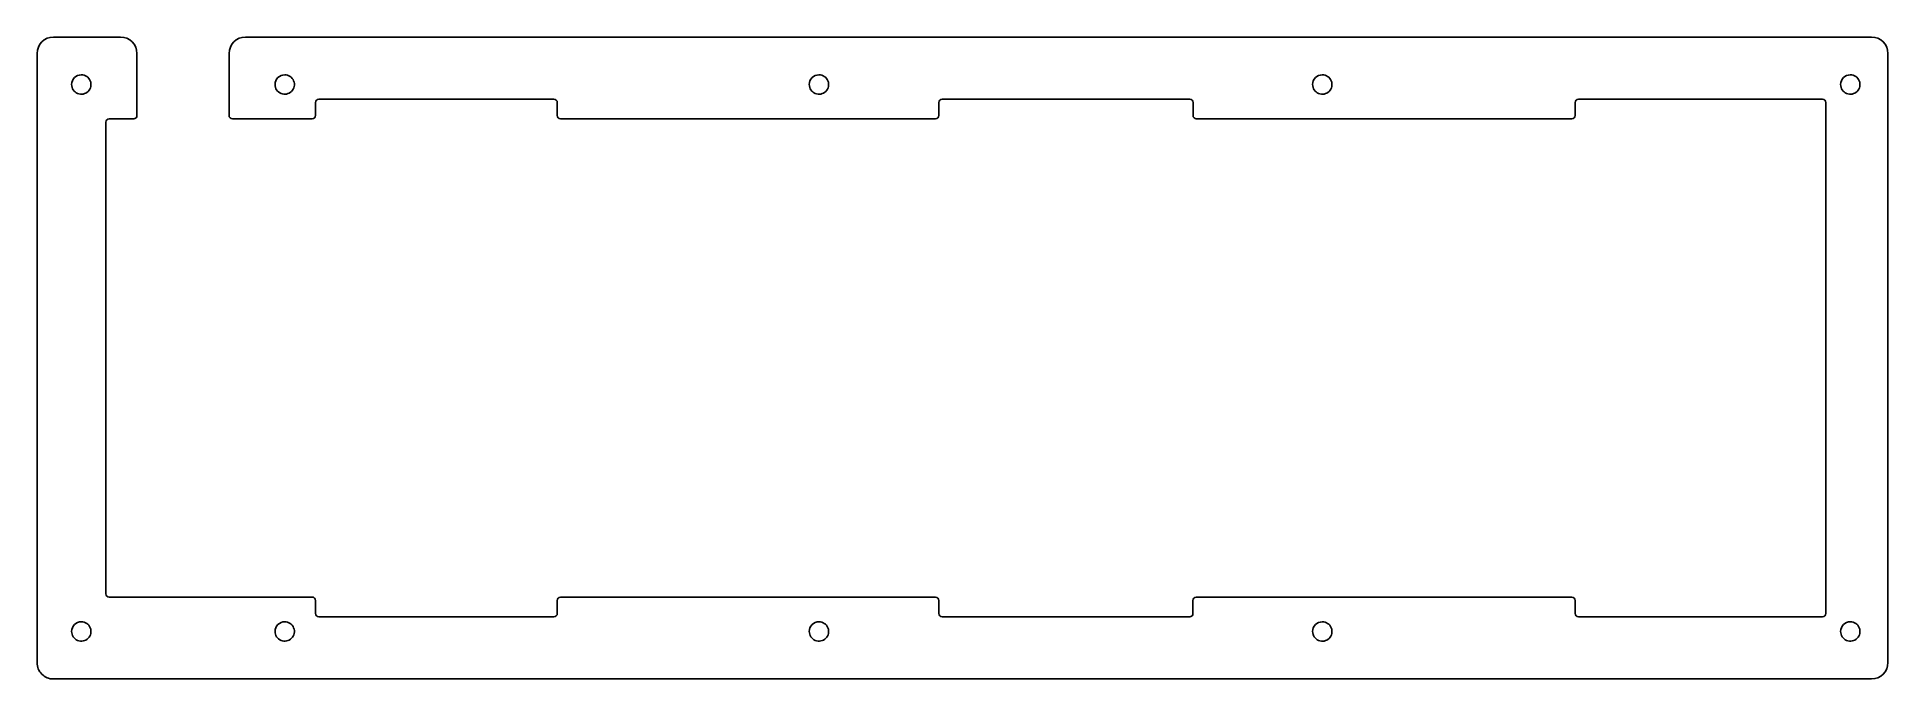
# Model space of a CAD drawing. Extents: x 0 to 299, y 193 to 297.
import ezdxf

# ---------------------------------------------------------------- set-up
doc = ezdxf.new("R2010")
doc.units = 0
doc.layers.add('Layer_1', color=7, linetype='CONTINUOUS')

msp = doc.modelspace()

# ---------------------------------------------------------------- linework, layer by layer
at = {"layer": 'Layer_1', "color": 2}
for p, q in [((2.78741, 296.8667), (13.62936, 296.8667)), ((33.80018, 296.8667), (296.47623, 296.8667)), ((33.80052, 296.8667), (33.80018, 296.8667)), ((0.13232, 195.7898), (0.14132, 294.2209)), ((16.27539, 294.2209), (16.27615, 284.165)), ((31.15366, 284.165), (31.15448, 294.2209)), ((299.12203, 294.2209), (299.12203, 195.7898)), ((7.28636, 290.7569), (7.28636, 290.7569)), ((40.143162, 290.757364), (40.143162, 290.757364)), ((126.4373, 290.7569), (126.4373, 290.7569)), ((207.74217, 290.7569), (207.74217, 290.7569)), ((293.0353, 290.7569), (293.0353, 290.7569)), ((45.12452, 286.2806), (45.1243, 284.165)), ((83.6393, 286.8098), (45.65374, 286.8098)), ((84.16908, 284.164), (84.16859, 286.2806)), ((145.81063, 286.2806), (145.81363, 284.164)), ((186.33487, 286.8098), (146.33913, 286.8098)), ((186.86771, 284.164), (186.86471, 286.2806)), ((248.60395, 286.2806), (248.60395, 284.164)), ((288.54015, 286.8098), (249.13315, 286.8098)), ((289.06935, 203.7306), (289.06935, 286.2806)), ((11.2567, 283.1066), (11.2487, 206.9077)), ((15.74702, 283.6358), (11.78592, 283.6358)), ((44.59508, 283.6358), (31.68279, 283.6358)), ((145.28513, 283.6348), (84.69837, 283.6348)), ((248.07475, 283.6348), (187.39755, 283.6348)), ((11.77782, 206.3785), (44.58611, 206.3785)), ((84.69772, 206.3764), (145.27699, 206.3764)), ((187.38604, 206.3764), (248.06755, 206.3764)), ((45.11519, 205.8493), (45.11484, 203.7306)), ((84.16772, 203.7306), (84.16838, 205.8472)), ((145.80599, 205.8472), (145.80533, 203.7306)), ((186.85604, 203.7306), (186.8567, 205.8472)), ((248.59845, 205.8472), (248.60845, 203.7306)), ((7.28636, 202.3847), (7.28636, 202.3847)), ((40.143162, 202.385175), (40.143162, 202.385175)), ((45.64392, 203.2014), (83.63838, 203.2014)), ((126.43791, 202.3847), (126.43791, 202.3847)), ((146.33433, 203.2014), (186.3267, 203.2014)), ((207.74138, 202.3816), (207.74138, 202.3816)), ((249.13935, 203.2014), (288.54015, 203.2014)), ((293.0353, 202.3847), (293.0353, 202.3847)), ((296.47623, 193.144), (2.77789, 193.144))]:
    msp.add_line(p, q, dxfattribs=at)
for points in [[(0.14132, 294.2209), (0.141479, 295.682182), (1.326128, 296.866701), (2.78741, 296.8667)], [(13.62936, 296.8667), (15.090631, 296.866698), (16.275261, 295.682171), (16.27539, 294.2209)], [(31.15448, 294.2209), (31.154617, 295.682172), (32.339248, 296.866696), (33.80052, 296.8667)], [(296.47623, 296.8667), (297.937457, 296.866682), (299.122012, 295.682127), (299.12203, 294.2209)], [(5.72136, 289.1919), (5.72136, 289.606964), (5.886243, 290.005028), (6.179738, 290.298522)], [(6.179738, 290.298522), (6.473232, 290.592017), (6.871296, 290.7569), (7.28636, 290.7569)], [(7.28636, 290.7569), (7.919343, 290.7569), (8.489999, 290.3756), (8.732232, 289.7908)], [(38.578162, 289.192364), (38.578162, 289.607428), (38.743045, 290.005491), (39.03654, 290.298986)], [(39.03654, 290.298986), (39.330034, 290.59248), (39.728098, 290.757364), (40.143162, 290.757364)], [(40.143162, 290.757364), (40.776145, 290.757364), (41.346801, 290.376064), (41.589034, 289.791263)], [(124.8723, 289.1919), (124.8723, 289.606964), (125.037183, 290.005028), (125.330678, 290.298522)], [(125.330678, 290.298522), (125.624172, 290.592017), (126.022236, 290.7569), (126.4373, 290.7569)], [(126.4373, 290.7569), (127.070283, 290.7569), (127.640939, 290.3756), (127.883172, 289.7908)], [(206.17717, 289.1919), (206.17717, 289.606964), (206.342053, 290.005028), (206.635548, 290.298522)], [(206.635548, 290.298522), (206.929042, 290.592017), (207.327106, 290.7569), (207.74217, 290.7569)], [(207.74217, 290.7569), (208.375153, 290.7569), (208.945809, 290.3756), (209.188042, 289.7908)], [(291.4703, 289.1919), (291.4703, 289.606964), (291.635183, 290.005028), (291.928678, 290.298522)], [(291.928678, 290.298522), (292.222172, 290.592017), (292.620236, 290.7569), (293.0353, 290.7569)], [(293.0353, 290.7569), (293.668283, 290.7569), (294.238939, 290.3756), (294.481172, 289.7908)], [(6.68746, 287.746028), (6.10266, 287.988261), (5.72136, 288.558917), (5.72136, 289.1919)], [(8.392982, 288.085278), (7.945395, 287.637691), (7.272261, 287.503796), (6.68746, 287.746028)], [(8.732232, 289.7908), (8.974464, 289.205999), (8.840569, 288.532865), (8.392982, 288.085278)], [(39.544262, 287.746492), (38.959462, 287.988724), (38.578162, 288.55938), (38.578162, 289.192364)], [(41.249784, 288.085742), (40.802197, 287.638155), (40.129063, 287.50426), (39.544262, 287.746492)], [(41.589034, 289.791263), (41.831266, 289.206463), (41.697371, 288.533328), (41.249784, 288.085742)], [(125.8384, 287.746028), (125.2536, 287.988261), (124.8723, 288.558917), (124.8723, 289.1919)], [(127.543922, 288.085278), (127.096335, 287.637691), (126.423201, 287.503796), (125.8384, 287.746028)], [(127.883172, 289.7908), (128.125404, 289.205999), (127.991509, 288.532865), (127.543922, 288.085278)], [(207.14327, 287.746028), (206.55847, 287.988261), (206.17717, 288.558917), (206.17717, 289.1919)], [(208.848792, 288.085278), (208.401205, 287.637691), (207.728071, 287.503796), (207.14327, 287.746028)], [(209.188042, 289.7908), (209.430274, 289.205999), (209.296379, 288.532865), (208.848792, 288.085278)], [(292.4364, 287.746028), (291.8516, 287.988261), (291.4703, 288.558917), (291.4703, 289.1919)], [(294.141922, 288.085278), (293.694335, 287.637691), (293.021201, 287.503796), (292.4364, 287.746028)], [(294.481172, 289.7908), (294.723404, 289.205999), (294.589509, 288.532865), (294.141922, 288.085278)], [(16.27615, 284.165), (16.276169, 284.024654), (16.22043, 283.890049), (16.121197, 283.790802)], [(31.308612, 283.790802), (31.209379, 283.890048), (31.15364, 284.024653), (31.15366, 284.165)], [(45.1243, 284.165), (45.124289, 283.872728), (44.887352, 283.6358), (44.59508, 283.6358)], [(45.65374, 286.8098), (45.361468, 286.8098), (45.124531, 286.572872), (45.12452, 286.2806)], [(84.16859, 286.2806), (84.168541, 286.572884), (83.931584, 286.809801), (83.6393, 286.8098)], [(84.69837, 283.6348), (84.406086, 283.634799), (84.169129, 283.871716), (84.16908, 284.164)], [(145.81363, 284.164), (145.813816, 284.023712), (145.758217, 283.889106), (145.659084, 283.789842)], [(145.965176, 286.654758), (145.866043, 286.555494), (145.810444, 286.420888), (145.81063, 286.2806)], [(146.33913, 286.8098), (146.198842, 286.8098), (146.06431, 286.754023), (145.965176, 286.654758)], [(186.86471, 286.2806), (186.86436, 286.572974), (186.627244, 286.809804), (186.33487, 286.8098)], [(187.39755, 283.6348), (187.105176, 283.634796), (186.86806, 283.871626), (186.86771, 284.164)], [(248.60395, 284.164), (248.603959, 284.023645), (248.548207, 283.889035), (248.448961, 283.789789)], [(248.758939, 286.654811), (248.659693, 286.555565), (248.603941, 286.420955), (248.60395, 286.2806)], [(249.13315, 286.8098), (248.992795, 286.809809), (248.858185, 286.754057), (248.758939, 286.654811)], [(288.914361, 286.654811), (288.815115, 286.754057), (288.680505, 286.809809), (288.54015, 286.8098)], [(289.06935, 286.2806), (289.069359, 286.420955), (289.013607, 286.555565), (288.914361, 286.654811)], [(11.78592, 283.6358), (11.493648, 283.635799), (11.256712, 283.398872), (11.2567, 283.1066)], [(16.121197, 283.790802), (16.021964, 283.691556), (15.887366, 283.635799), (15.74702, 283.6358)], [(31.68279, 283.6358), (31.542443, 283.635798), (31.407846, 283.691555), (31.308612, 283.790802)], [(145.659084, 283.789842), (145.55995, 283.690577), (145.425418, 283.6348), (145.28513, 283.6348)], [(248.448961, 283.789789), (248.349715, 283.690543), (248.215105, 283.634791), (248.07475, 283.6348)], [(11.2487, 206.9077), (11.248677, 206.767354), (11.304413, 206.632749), (11.403645, 206.533502)], [(11.403645, 206.533502), (11.502877, 206.434255), (11.637474, 206.378498), (11.77782, 206.3785)], [(44.58611, 206.3785), (44.726452, 206.3785), (44.861044, 206.322742), (44.960269, 206.223494)], [(84.16838, 205.8472), (84.168454, 206.139493), (84.405427, 206.376404), (84.69772, 206.3764)], [(145.27699, 206.3764), (145.417324, 206.3764), (145.551908, 206.320639), (145.65112, 206.221389)], [(186.8567, 205.8472), (186.856774, 206.139493), (187.093747, 206.376404), (187.38604, 206.3764)], [(248.06755, 206.3764), (248.36011, 206.376437), (248.597548, 206.139759), (248.59845, 205.8472)], [(44.960269, 206.223494), (45.059494, 206.124246), (45.115222, 205.989642), (45.11519, 205.8493)], [(45.11484, 203.7306), (45.114808, 203.590258), (45.170536, 203.455654), (45.269761, 203.356406)], [(45.269761, 203.356406), (45.368986, 203.257158), (45.503578, 203.2014), (45.64392, 203.2014)], [(83.63838, 203.2014), (83.930673, 203.201396), (84.167646, 203.438307), (84.16772, 203.7306)], [(145.65112, 206.221389), (145.750333, 206.122139), (145.806043, 205.987534), (145.80599, 205.8472)], [(145.80533, 203.7306), (145.805277, 203.590266), (145.860987, 203.455661), (145.9602, 203.356411)], [(145.9602, 203.356411), (146.059412, 203.257161), (146.193996, 203.2014), (146.33433, 203.2014)], [(186.3267, 203.2014), (186.618993, 203.201396), (186.855966, 203.438307), (186.85604, 203.7306)], [(248.60845, 203.7306), (248.609352, 203.438041), (248.84679, 203.201363), (249.13935, 203.2014)], [(288.54015, 203.2014), (288.680505, 203.201391), (288.815115, 203.257143), (288.914361, 203.356389)], [(288.914361, 203.356389), (289.013607, 203.455635), (289.069359, 203.590245), (289.06935, 203.7306)], [(5.72136, 200.8197), (5.72136, 201.234764), (5.886243, 201.632828), (6.179738, 201.926322)], [(6.68746, 199.373828), (6.10266, 199.616061), (5.72136, 200.186717), (5.72136, 200.8197)], [(6.179738, 201.926322), (6.473232, 202.219817), (6.871296, 202.3847), (7.28636, 202.3847)], [(7.28636, 202.3847), (7.919343, 202.3847), (8.489999, 202.0034), (8.732232, 201.4186)], [(8.732232, 201.4186), (8.974464, 200.833799), (8.840569, 200.160665), (8.392982, 199.713078)], [(38.578162, 200.820175), (38.578162, 201.235239), (38.743045, 201.633303), (39.03654, 201.926797)], [(39.544262, 199.374303), (38.959462, 199.616536), (38.578162, 200.187192), (38.578162, 200.820175)], [(39.03654, 201.926797), (39.330034, 202.220292), (39.728098, 202.385175), (40.143162, 202.385175)], [(40.143162, 202.385175), (40.776145, 202.385175), (41.346801, 202.003875), (41.589034, 201.419075)], [(41.589034, 201.419075), (41.831266, 200.834274), (41.697371, 200.16114), (41.249784, 199.713553)], [(124.87291, 200.8197), (124.87291, 201.234764), (125.037793, 201.632828), (125.331288, 201.926322)], [(125.83901, 199.373828), (125.25421, 199.616061), (124.87291, 200.186717), (124.87291, 200.8197)], [(125.331288, 201.926322), (125.624782, 202.219817), (126.022846, 202.3847), (126.43791, 202.3847)], [(126.43791, 202.3847), (127.070893, 202.3847), (127.641549, 202.0034), (127.883782, 201.4186)], [(127.883782, 201.4186), (128.126014, 200.833799), (127.992119, 200.160665), (127.544532, 199.713078)], [(206.17638, 200.8166), (206.17638, 201.231664), (206.341263, 201.629728), (206.634758, 201.923222)], [(207.14248, 199.370728), (206.55768, 199.612961), (206.17638, 200.183617), (206.17638, 200.8166)], [(206.634758, 201.923222), (206.928252, 202.216717), (207.326316, 202.3816), (207.74138, 202.3816)], [(207.74138, 202.3816), (208.374363, 202.3816), (208.945019, 202.0003), (209.187252, 201.4155)], [(209.187252, 201.4155), (209.429484, 200.830699), (209.295589, 200.157565), (208.848002, 199.709978)], [(291.4703, 200.8197), (291.4703, 201.234764), (291.635183, 201.632828), (291.928678, 201.926322)], [(292.4364, 199.373828), (291.8516, 199.616061), (291.4703, 200.186717), (291.4703, 200.8197)], [(291.928678, 201.926322), (292.222172, 202.219817), (292.620236, 202.3847), (293.0353, 202.3847)], [(293.0353, 202.3847), (293.668283, 202.3847), (294.238939, 202.0034), (294.481172, 201.4186)], [(294.481172, 201.4186), (294.723404, 200.833799), (294.589509, 200.160665), (294.141922, 199.713078)], [(8.392982, 199.713078), (7.945395, 199.265491), (7.272261, 199.131596), (6.68746, 199.373828)], [(41.249784, 199.713553), (40.802197, 199.265966), (40.129063, 199.132071), (39.544262, 199.374303)], [(127.544532, 199.713078), (127.096945, 199.265491), (126.423811, 199.131596), (125.83901, 199.373828)], [(208.848002, 199.709978), (208.400415, 199.262391), (207.727281, 199.128496), (207.14248, 199.370728)], [(294.141922, 199.713078), (293.694335, 199.265491), (293.021201, 199.131596), (292.4364, 199.373828)], [(0.907111, 193.918953), (0.410964, 194.415143), (0.132261, 195.088112), (0.13232, 195.7898)], [(299.12203, 195.7898), (299.122012, 194.328573), (297.937457, 193.144018), (296.47623, 193.144)], [(2.77789, 193.144), (2.076202, 193.144002), (1.403257, 193.422763), (0.907111, 193.918953)]]:
    msp.add_open_spline(points, degree=3, dxfattribs=at)

doc.saveas('drawing.dxf')
